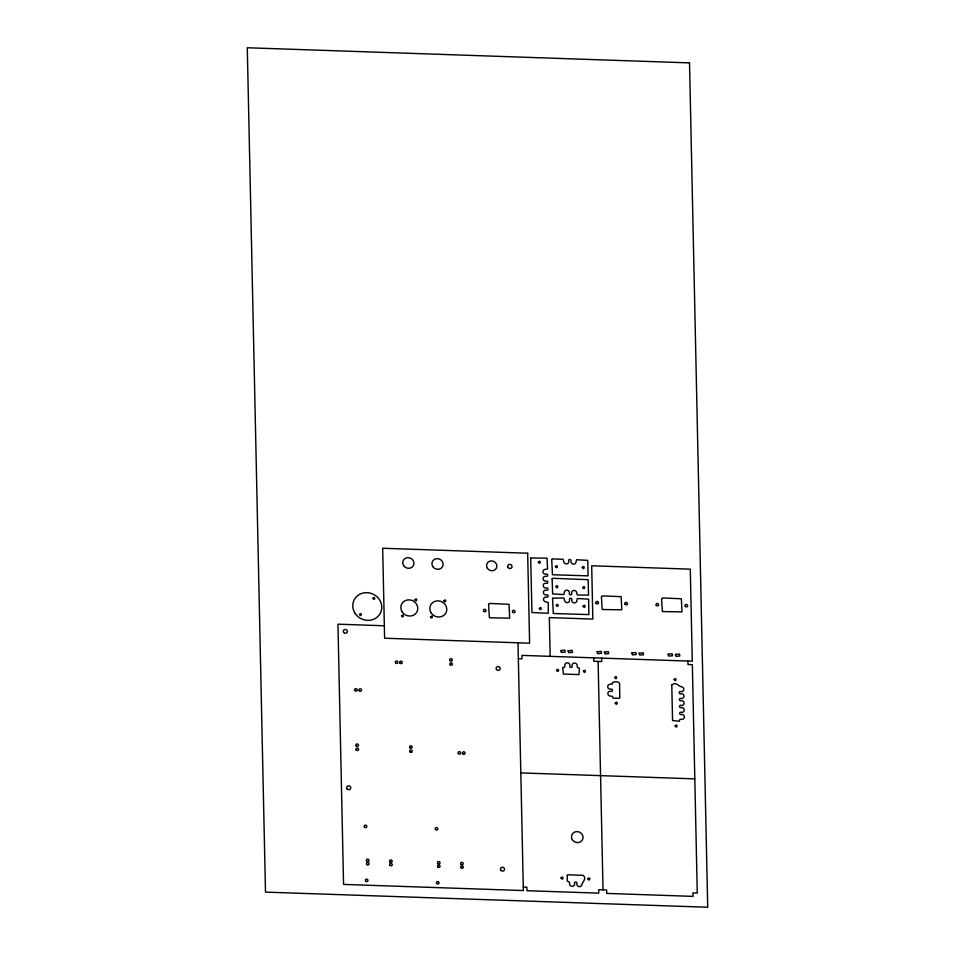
<?xml version="1.0" encoding="UTF-8"?>
<svg xmlns="http://www.w3.org/2000/svg" width="955" height="955" viewBox="0 0 955 955"><rect width="100%" height="100%" fill="white"/><g stroke="black" fill="none" stroke-linecap="round" stroke-linejoin="round"><path stroke-width="1.43" d="M384.352 625.776L337.951 624.176L343.561 884.414L523.352 890.561L518.004 642.799M518.35 658.711L521.979 658.831L521.908 655.381L692.268 661.206L690.286 569.156L591.694 565.778L592.84 619.079L549.34 617.587L550.176 656.348M520.809 772.905L694.81 778.862M523.28 887.1L526.897 887.231L526.981 890.693L598.749 893.152L598.678 889.69L606.652 889.965L606.723 893.414L692.996 896.375L692.924 892.913L697.269 893.056L692.351 664.668L687.994 664.513L687.922 661.063M601.65 658.102L601.722 661.564L593.747 661.29L593.676 657.828M598.105 661.445L603.023 889.833M359.474 614.471C361.432 618.183 362.399 611.248 359.474 614.471M372.892 598.331C375.064 602.032 375.482 594.989 372.892 598.331M401.518 615.915C403.571 619.652 404.252 612.597 401.518 615.915M414.936 599.776C416.917 603.488 417.729 596.565 414.948 599.692M430.526 616.906C432.376 620.607 433.534 613.731 430.526 616.835M443.944 600.767C445.782 604.491 446.892 597.663 443.944 600.695M538.298 562.149C540.255 566.112 541.461 558.83 538.31 562.065M539.3 608.514C541.413 612.453 542.285 605.148 539.3 608.442M555.416 566.542C557.529 570.529 558.365 563.104 555.416 566.542M555.846 586.609C558.186 590.536 558.472 583.147 555.858 586.525M556.252 605.291C558.424 609.23 559.117 601.925 556.264 605.219M556.562 670.315C558.568 674.278 559.761 666.924 556.574 670.231M561.039 877.943C563.295 881.931 563.82 874.41 561.039 877.943M582.24 567.449C584.341 571.448 585.2 564.035 582.24 567.449M582.669 587.528C584.663 591.479 585.881 584.15 582.681 587.444M583.075 606.21C585.152 610.197 586.084 602.796 583.075 606.21M583.386 671.234C585.32 675.197 586.585 667.951 583.398 671.15M587.862 878.863C589.927 882.862 590.918 875.413 587.862 878.863M614.674 677.489C616.835 681.44 617.563 674.111 614.686 677.417M615.223 703.095C617.324 707.094 618.231 699.669 615.223 703.095M674.123 679.53C676.522 683.47 676.773 675.961 674.123 679.53M675.125 725.896C677.214 729.883 678.11 722.493 675.125 725.896M530.67 558.114L531.971 612.537L548.254 613.253L548.289 602.581L546.105 601.913A2.567 2.388 25.4 0 1 543.514 599.406A2.567 2.388 25.4 0 1 545.997 597.066C549.065 598.427 548.695 593.544 545.962 594.989A2.567 2.388 25.4 0 1 543.371 592.482A2.567 2.388 25.4 0 1 545.854 590.142C548.898 591.491 548.588 586.692 545.806 588.077A2.567 2.388 25.4 0 1 543.216 585.558A2.567 2.388 25.4 0 1 545.699 583.23C548.731 584.639 548.421 579.745 545.663 581.153A2.567 2.388 25.4 0 1 543.073 578.646A2.567 2.388 25.4 0 1 545.556 576.307C548.695 577.536 548.218 572.845 545.508 574.23A2.567 2.388 25.4 0 1 542.918 571.723A2.567 2.388 25.4 0 1 545.401 569.383L547.561 568.87L547.024 558.15L530.694 558.007M551.715 559.523L552.456 574.743L588.053 575.853L587.791 560.382L576.605 559.737L576.032 561.791A2.567 2.388 25.4 0 1 573.549 564.119A2.567 2.388 25.4 0 1 570.959 561.612C572.093 558.854 567.461 558.627 568.774 561.54A2.567 2.388 25.4 0 1 566.291 563.88A2.567 2.388 25.4 0 1 563.701 561.361L563.044 559.272L552.42 558.902L551.715 559.523M552.133 578.897L552.647 593.962L563.808 594.559L564.381 592.506A2.567 2.388 25.4 0 1 566.864 590.178A2.567 2.388 25.4 0 1 569.455 592.685C568.022 595.383 573.143 595.586 571.627 592.757A2.567 2.388 25.4 0 1 574.11 590.429A2.567 2.388 25.4 0 1 576.701 592.936L577.357 595.025L588.543 595.156L588.137 579.673L552.838 578.288L552.133 578.897M552.551 598.284L553.291 613.504L588.889 614.602L588.626 599.131L577.381 598.51L576.868 600.552A2.567 2.388 25.4 0 1 574.385 602.88A2.567 2.388 25.4 0 1 571.794 600.373C572.988 597.543 568.237 597.508 569.61 600.301A2.567 2.388 25.4 0 1 567.127 602.629A2.567 2.388 25.4 0 1 564.536 600.122L563.88 598.033L552.563 598.176M560.836 650.57L561.385 652.408L565.3 652.086L564.787 650.092L560.836 650.57M562.746 667.784L563.331 674.039L578.981 674.6L579.399 668.249L577.381 667.39L577.178 665.563A2.567 2.388 25.4 0 0 574.588 663.057A2.567 2.388 25.4 0 0 572.105 665.396C573.382 668.273 568.667 668.07 569.932 665.313A2.567 2.388 25.4 0 0 567.342 662.806A2.567 2.388 25.4 0 0 564.859 665.146L564.739 666.96L562.758 667.688M568.094 650.821L568.631 652.659L572.558 652.337L572.081 650.367L568.094 650.821M567.222 875.413L567.354 881.155L569.371 882.026L569.574 883.853A2.567 2.388 25.4 0 0 572.164 886.359A2.567 2.388 25.4 0 0 574.647 884.02C573.131 881.202 578.253 881.405 576.82 884.091A2.567 2.388 25.4 0 0 579.41 886.61A2.567 2.388 25.4 0 0 581.893 884.27C582.622 881.942 587.11 878.242 583.207 875.329L567.927 874.804L567.222 875.413M597.09 651.811L597.639 653.65L601.555 653.327L601.077 651.358L597.09 651.764M601.423 596.875L602.199 609.517L621.824 609.827L621.12 596.672L602.474 595.896L601.423 596.875M604.336 652.062L604.885 653.9L608.801 653.578L608.275 651.585L604.336 652.062M612.346 683.708L610.185 684.329A2.567 2.388 25.4 0 0 607.702 686.669A2.567 2.388 25.4 0 0 610.293 689.176C613.301 688.054 613.158 692.841 610.329 691.253A2.567 2.388 25.4 0 0 607.846 693.593A2.567 2.388 25.4 0 0 610.436 696.1L612.346 696.314L613.217 698.248L619.771 698.189L619.58 683.267C619.055 681.44 611.582 680.879 612.346 683.708M631.888 653.005L632.437 654.843L636.352 654.521L635.827 652.528L631.888 652.945M639.134 653.256L639.683 655.082L643.598 654.76L643.133 652.79L639.134 653.256M661.588 598.94L662.364 611.582L682.001 611.892L681.369 598.785L662.722 597.949L661.588 598.94M668.13 654.247L668.679 656.085L672.595 655.763L672.081 653.769L668.154 654.139M671.783 685.01L672.559 720.512L679.184 721.264L680.032 719.378L681.93 719.294A2.567 2.388 25.4 0 0 684.413 716.954A2.567 2.388 25.4 0 0 681.834 714.447C679.041 715.784 678.742 711.045 681.786 712.37A2.567 2.388 25.4 0 0 684.269 710.031A2.567 2.388 25.4 0 0 681.679 707.524C678.933 708.885 678.599 704.05 681.631 705.447A2.567 2.388 25.4 0 0 684.114 703.119A2.567 2.388 25.4 0 0 681.536 700.6C678.862 701.973 678.348 697.257 681.488 698.535A2.567 2.388 25.4 0 0 683.971 696.195A2.567 2.388 25.4 0 0 681.381 693.688C678.707 695.061 678.205 690.322 681.333 691.611A2.567 2.388 25.4 0 0 683.816 689.271A2.567 2.388 25.4 0 0 681.237 686.764C678.707 686.394 675.639 681.142 671.783 685.01M675.388 654.485L675.937 656.324L679.853 656.001L679.375 654.032L675.388 654.438M488.566 604.408L489.378 617.778L509.684 618.148L509.051 604.288L489.7 603.441L488.59 604.312M689.51 62.887L247.285 47.75L265.49 892.113L707.715 907.25L689.51 62.887M527.673 553.22L382.68 548.254L384.614 638.226L529.607 643.192L527.673 553.22M572.367 839.815A5.873 5.467 25.4 0 0 582.407 839.934A5.873 5.467 25.4 0 0 576.999 831.566A5.873 5.467 25.4 0 0 572.367 839.815M625.095 604.229A1.325 1.23 25.4 0 0 627.351 604.252A1.325 1.23 25.4 0 0 626.134 602.366A1.325 1.23 25.4 0 0 625.095 604.229M596.099 603.238A1.325 1.23 25.4 0 0 598.355 603.262A1.325 1.23 25.4 0 0 597.138 601.375A1.325 1.23 25.4 0 0 596.099 603.238M685.26 606.282A1.325 1.23 25.4 0 0 687.528 606.318A1.325 1.23 25.4 0 0 686.311 604.431A1.325 1.23 25.4 0 0 685.26 606.282M656.264 605.291A1.325 1.23 25.4 0 0 658.52 605.327A1.325 1.23 25.4 0 0 657.315 603.441A1.325 1.23 25.4 0 0 656.264 605.291M432.866 566.697A5.694 5.288 25.4 0 0 442.571 566.601A5.694 5.288 25.4 0 0 437.151 558.591A5.694 5.288 25.4 0 0 432.866 566.697M431.159 612.907A8.595 7.986 25.4 0 0 445.842 613.074A8.595 7.986 25.4 0 0 437.939 600.838A8.595 7.986 25.4 0 0 431.159 612.907M402.162 611.916A8.595 7.986 25.4 0 0 416.846 612.083A8.595 7.986 25.4 0 0 408.943 599.847A8.595 7.986 25.4 0 0 402.162 611.916M508.012 567.461A2.208 2.053 25.4 0 0 511.773 567.497A2.208 2.053 25.4 0 0 509.743 564.357A2.208 2.053 25.4 0 0 508.012 567.461M487.408 568.344A5.253 4.882 25.4 0 0 496.373 568.249A5.253 4.882 25.4 0 0 491.371 560.871A5.253 4.882 25.4 0 0 487.408 568.344M512.632 612.155A1.325 1.23 25.4 0 0 514.888 612.131A1.325 1.23 25.4 0 0 513.623 610.281A1.325 1.23 25.4 0 0 512.632 612.155M403.679 565.694A5.694 5.288 25.4 0 0 413.396 565.599A5.694 5.288 25.4 0 0 407.976 557.601A5.694 5.288 25.4 0 0 403.679 565.694M483.636 611.164A1.325 1.23 25.4 0 0 485.88 611.14A1.325 1.23 25.4 0 0 484.627 609.29A1.325 1.23 25.4 0 0 483.636 611.164M460.895 867.641A1.325 1.23 25.4 0 0 463.151 867.665A1.325 1.23 25.4 0 0 461.934 865.779A1.325 1.23 25.4 0 0 460.895 867.641M460.811 864.179A1.325 1.23 25.4 0 0 463.08 864.203A1.325 1.23 25.4 0 0 461.862 862.317A1.325 1.23 25.4 0 0 460.811 864.179M389.843 865.206A1.325 1.23 25.4 0 0 392.099 865.23A1.325 1.23 25.4 0 0 390.882 863.344A1.325 1.23 25.4 0 0 389.843 865.206M389.771 861.744A1.325 1.23 25.4 0 0 392.027 861.768A1.325 1.23 25.4 0 0 390.81 859.882A1.325 1.23 25.4 0 0 389.771 861.744M437.617 863.38A1.325 1.23 25.4 0 0 439.873 863.404A1.325 1.23 25.4 0 0 438.655 861.529A1.325 1.23 25.4 0 0 437.617 863.38M366.648 864.406A1.325 1.23 25.4 0 0 368.905 864.442A1.325 1.23 25.4 0 0 367.687 862.556A1.325 1.23 25.4 0 0 366.648 864.406M366.565 860.944A1.325 1.23 25.4 0 0 368.833 860.98A1.325 1.23 25.4 0 0 367.615 859.094A1.325 1.23 25.4 0 0 366.565 860.944M365.55 880.976A1.325 1.23 25.4 0 0 367.806 880.999A1.325 1.23 25.4 0 0 366.601 879.113A1.325 1.23 25.4 0 0 365.55 880.976M364.392 826.982A1.325 1.23 25.4 0 0 366.648 827.018A1.325 1.23 25.4 0 0 365.431 825.132A1.325 1.23 25.4 0 0 364.392 826.982M435.432 829.418A1.325 1.23 25.4 0 0 437.688 829.441A1.325 1.23 25.4 0 0 436.483 827.567A1.325 1.23 25.4 0 0 435.432 829.418M437.688 866.842A1.325 1.23 25.4 0 0 439.945 866.865A1.325 1.23 25.4 0 0 438.739 864.991A1.325 1.23 25.4 0 0 437.688 866.842M436.602 883.399A1.325 1.23 25.4 0 0 438.858 883.435A1.325 1.23 25.4 0 0 437.641 881.549A1.325 1.23 25.4 0 0 436.602 883.399M359.175 690.644A1.325 1.23 25.4 0 0 361.432 690.668A1.325 1.23 25.4 0 0 360.214 688.782A1.325 1.23 25.4 0 0 359.175 690.644M354.83 690.489A1.325 1.23 25.4 0 0 357.086 690.525A1.325 1.23 25.4 0 0 355.869 688.639A1.325 1.23 25.4 0 0 354.83 690.489M395.525 662.842A1.325 1.23 25.4 0 0 397.781 662.865A1.325 1.23 25.4 0 0 396.564 660.979A1.325 1.23 25.4 0 0 395.525 662.842M399.87 662.985A1.325 1.23 25.4 0 0 402.127 663.021A1.325 1.23 25.4 0 0 400.921 661.135A1.325 1.23 25.4 0 0 399.87 662.985M449.996 664.632A1.325 1.23 25.4 0 0 452.252 664.656A1.325 1.23 25.4 0 0 451.035 662.77A1.325 1.23 25.4 0 0 449.996 664.632M449.901 660.478A1.325 1.23 25.4 0 0 452.169 660.502A1.325 1.23 25.4 0 0 450.951 658.616A1.325 1.23 25.4 0 0 449.901 660.478M462.686 753.662A1.325 1.23 25.4 0 0 464.942 753.686A1.325 1.23 25.4 0 0 463.724 751.8A1.325 1.23 25.4 0 0 462.686 753.662M458.328 753.519A1.325 1.23 25.4 0 0 460.585 753.543A1.325 1.23 25.4 0 0 459.379 751.657A1.325 1.23 25.4 0 0 458.328 753.519M409.85 751.776A1.325 1.23 25.4 0 0 412.118 751.8A1.325 1.23 25.4 0 0 410.901 749.926A1.325 1.23 25.4 0 0 409.85 751.776M409.767 747.622A1.325 1.23 25.4 0 0 412.023 747.646A1.325 1.23 25.4 0 0 410.805 745.771A1.325 1.23 25.4 0 0 409.767 747.622M356.203 749.938A1.325 1.23 25.4 0 0 358.471 749.962A1.325 1.23 25.4 0 0 357.254 748.087A1.325 1.23 25.4 0 0 356.203 749.938M356.12 745.783A1.325 1.23 25.4 0 0 358.376 745.819A1.325 1.23 25.4 0 0 357.158 743.933A1.325 1.23 25.4 0 0 356.12 745.783M500.79 870.136A2.053 1.91 25.4 0 0 504.312 870.172A2.053 1.91 25.4 0 0 502.414 867.247A2.053 1.91 25.4 0 0 500.79 870.136M496.469 669.419A2.053 1.91 25.4 0 0 499.978 669.467A2.053 1.91 25.4 0 0 498.092 666.53A2.053 1.91 25.4 0 0 496.469 669.419M343.633 632.305A2.053 1.91 25.4 0 0 347.154 632.341A2.053 1.91 25.4 0 0 345.256 629.417A2.053 1.91 25.4 0 0 343.633 632.305M347.011 788.711A2.053 1.91 25.4 0 0 350.521 788.758A2.053 1.91 25.4 0 0 348.635 785.822A2.053 1.91 25.4 0 0 347.011 788.711M355.045 613.289A14.683 13.657 25.4 0 0 380.138 613.588A14.683 13.657 25.4 0 0 366.625 592.661A14.683 13.657 25.4 0 0 355.045 613.289"/></g></svg>
